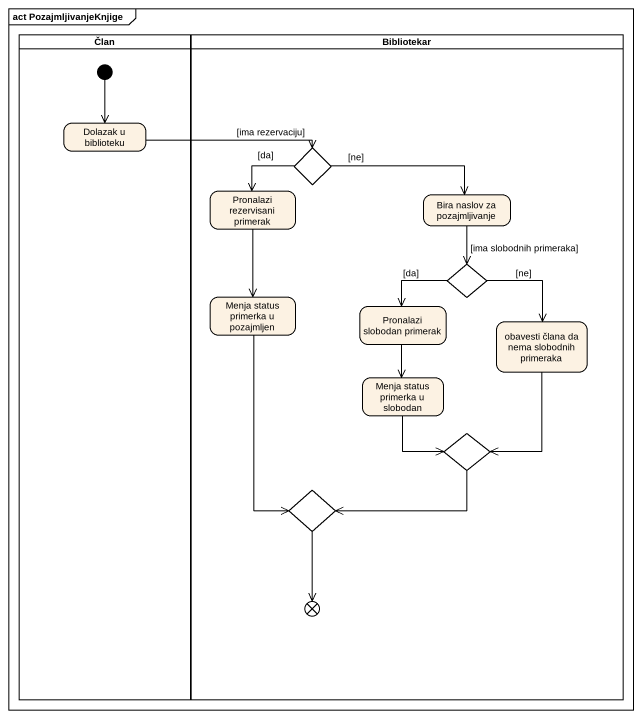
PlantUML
@startuml
mainframe act PozajmljivanjeKnjige
hide empty description
state Član <<partition>> {
  state "Dolazak u biblioteku" as Dolazak_u_biblioteku
  [*] --> Dolazak_u_biblioteku
}
state Bibliotekar <<partition>> {
  state choice1 <<choice>>
  state "Pronalazi rezervisani primerak" as Pronalazi_rezervisani
  state "Bira naslov za pozajmljivanje" as Bira_naslov_za
  state choice2 <<choice>>
  state "Menja status primerka u pozajmljen" as Menja_status_primerka_u
  state "Pronalazi slobodan primerak" as Pronalazi_slobodan_primerak
  state "obavesti člana da nema slobodnih primeraka" as obavesti_člana_da_nema
  state "Menja status primerka u slobodan" as Menja_status_primerka_u_2
  state choice3 <<choice>>
  state choice4 <<choice>>
  state flowfinal1 <<end>>
}
Dolazak_u_biblioteku -right-> choice1 : [ima rezervaciju]
choice1 --> Pronalazi_rezervisani : [da]
choice1 -right-> Bira_naslov_za : [ne]
Pronalazi_rezervisani --> Menja_status_primerka_u
Bira_naslov_za --> choice2 : [ima slobodnih primeraka]
choice2 --> Pronalazi_slobodan_primerak : [da]
choice2 --> obavesti_člana_da_nema : [ne]
Menja_status_primerka_u --> choice4
Pronalazi_slobodan_primerak --> Menja_status_primerka_u_2
obavesti_člana_da_nema --> choice3
Menja_status_primerka_u_2 --> choice3
choice3 -left-> choice4
choice4 --> flowfinal1
@enduml
